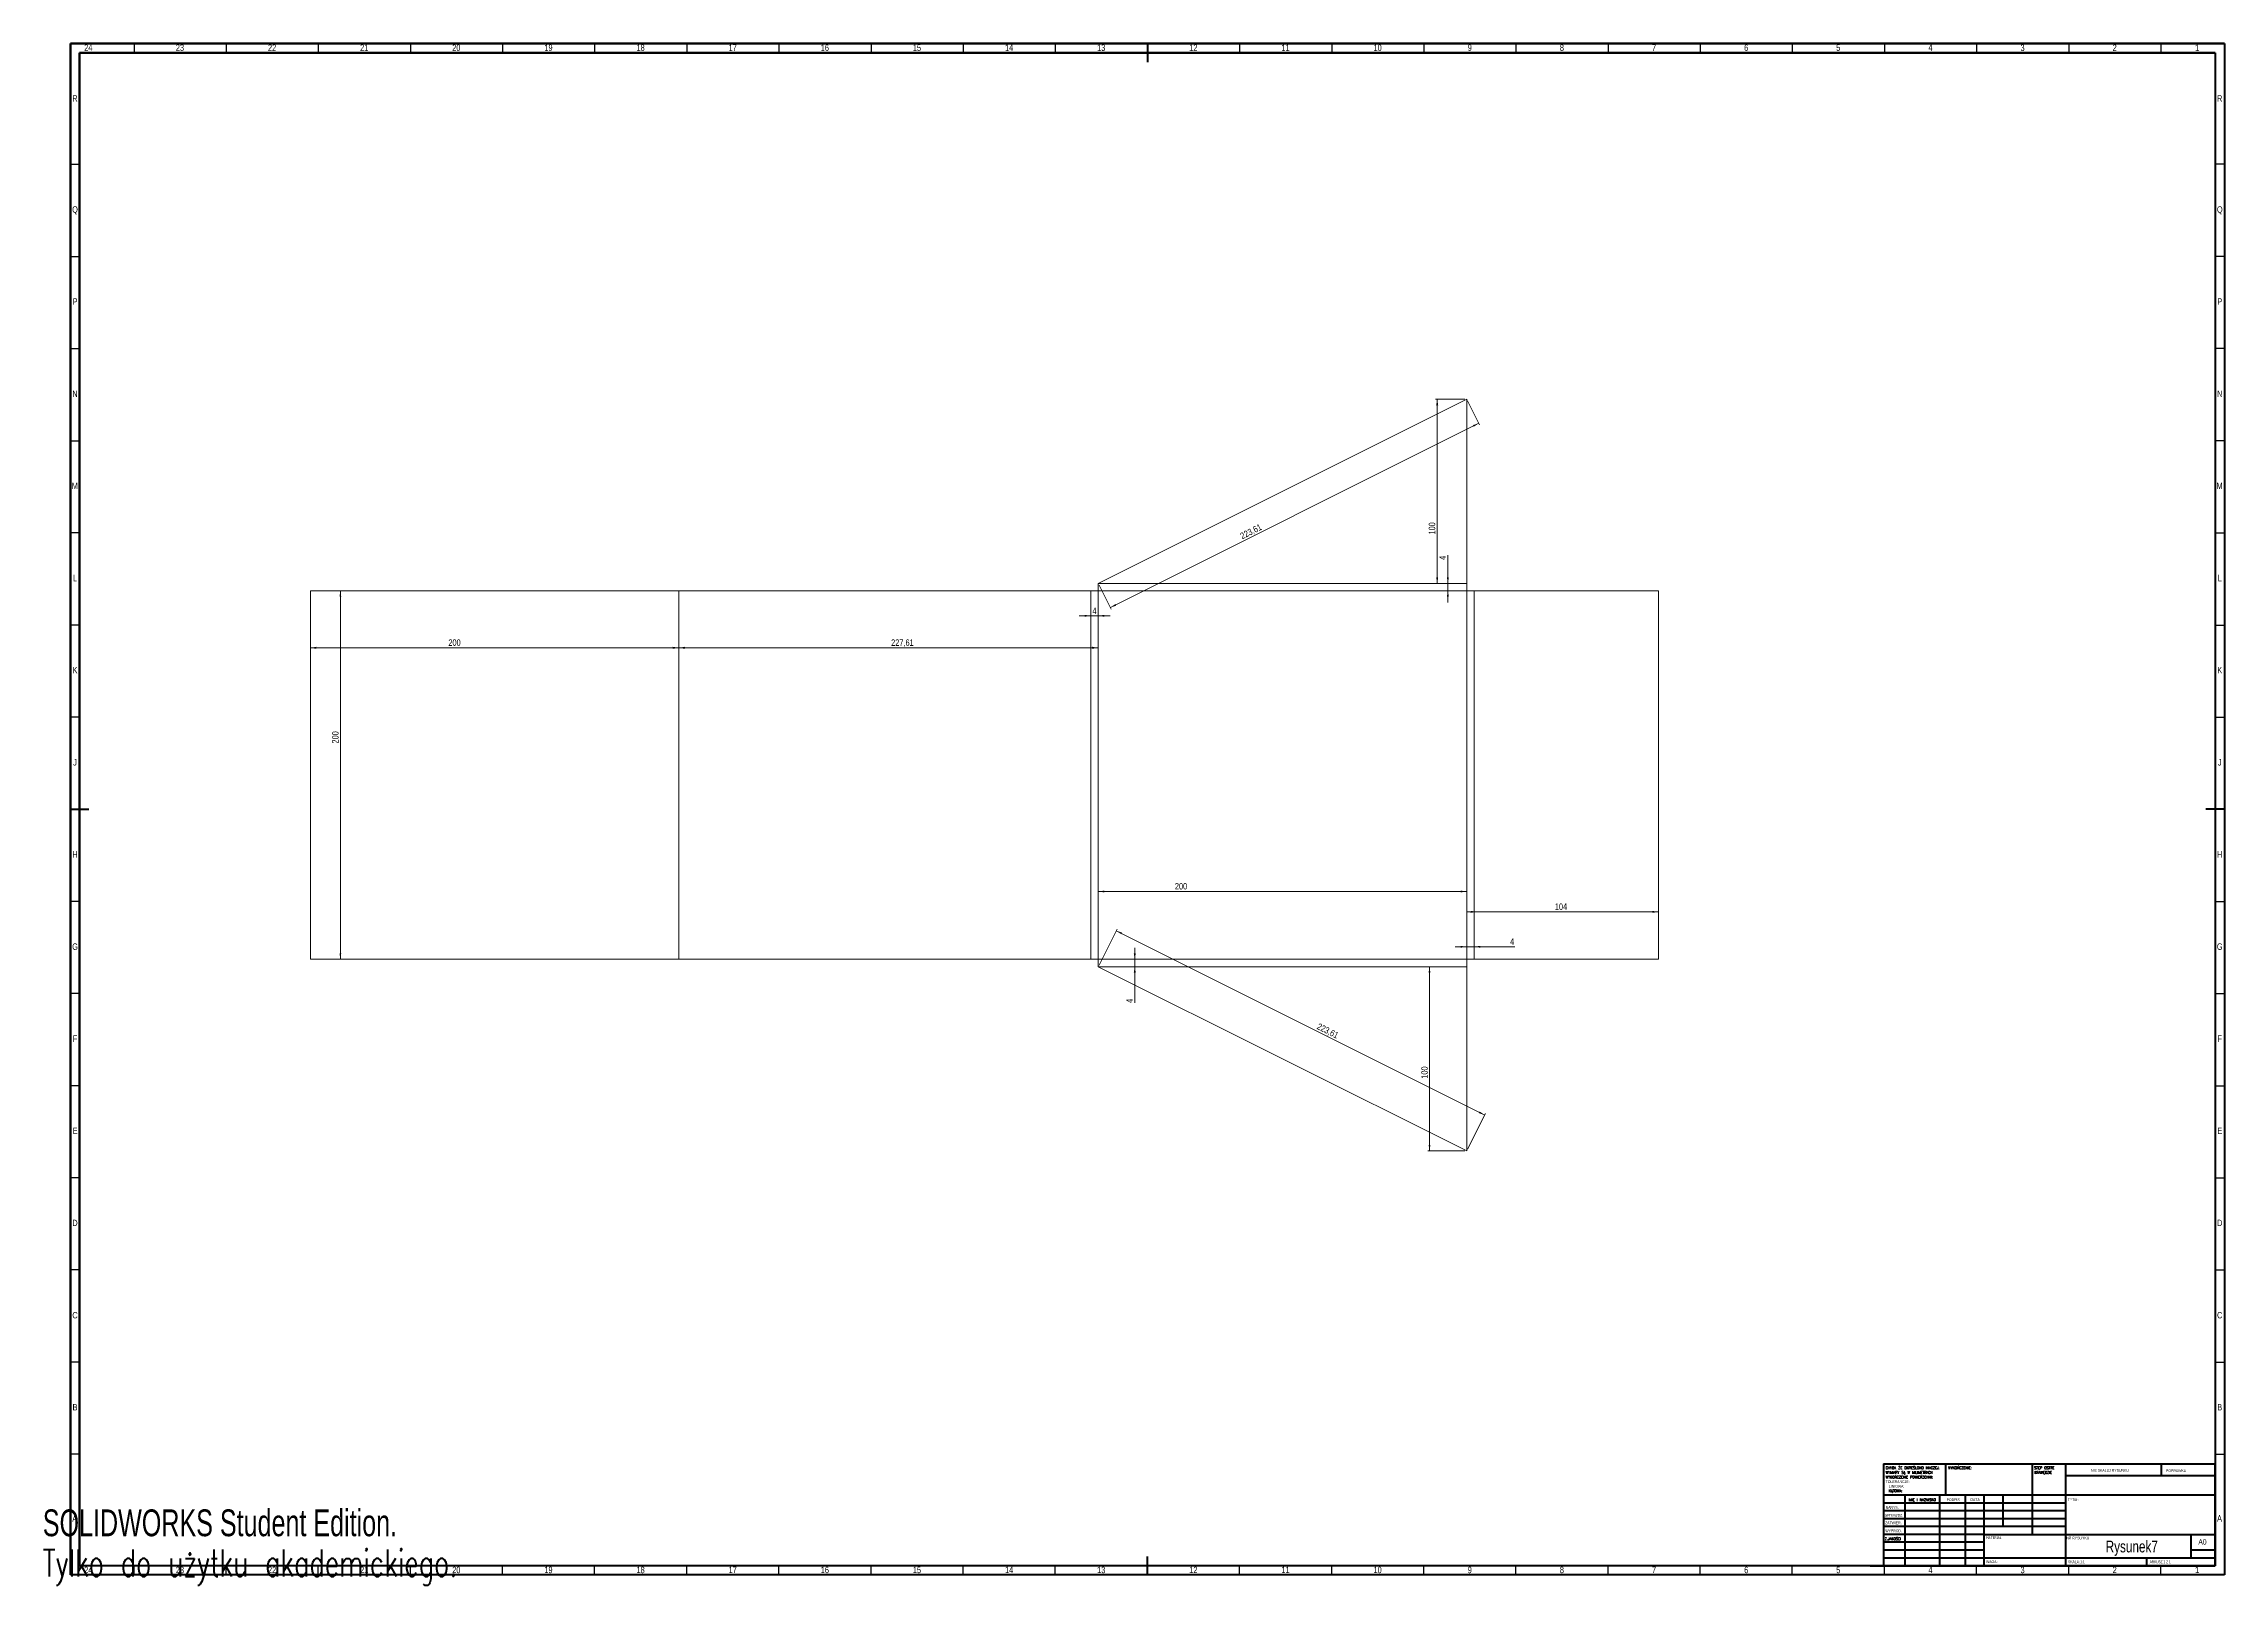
# Model space of a CAD drawing. Header units: millimetres. Extents: x 0 to 1184, y -1 to 836.
import ezdxf

# ---------------------------------------------------------------- set-up
doc = ezdxf.new("R2010")
doc.units = ezdxf.units.MM
doc.styles.add('SLDTEXTSTYLE0', font='TXT', dxfattribs={"width": 0.75})
doc.styles.add('SLDTEXTSTYLE1', font='TXT', dxfattribs={"width": 0.75, "bigfont": 'bigfont'})
doc.styles.add('SLDTEXTSTYLE2', font='TXT', dxfattribs={"width": 0.6875})
doc.styles.add('SLDTEXTSTYLE3', font='TXT', dxfattribs={"width": 0.7})
doc.styles.add('SLDTEXTSTYLE4', font='TXT', dxfattribs={"width": 0.7, "bigfont": 'bigfont'})
doc.dimstyles.new('SLDDIMSTYLE0', dxfattribs={"dimtxt": 3.5, "dimasz": 3.302, "dimexe": 0, "dimexo": 0.0625, "dimgap": 0.875, "dimtad": 1, "dimrnd": 1e-09, "dimzin": 12, "dimdsep": 46, "dimtxsty": 'SLDTEXTSTYLE0', "dimsah": 1, "dimcen": 0.09, "dimadec": 0, "dimazin": 3, "dimtfac": 1, "dimtofl": 0, "dimtmove": 0, "dimatfit": 3, "dimfxl": 0, "dimfrac": 2, "dimtolj": 1, "dimtzin": 12, "dimarcsym": 0})
doc.dimstyles.new('SLDDIMSTYLE1', dxfattribs={"dimtxt": 3.5, "dimasz": 3.302, "dimexe": 0, "dimexo": 0.0625, "dimgap": 0.875, "dimtad": 1, "dimrnd": 1e-09, "dimzin": 12, "dimdsep": 46, "dimtxsty": 'SLDTEXTSTYLE0', "dimsah": 1, "dimcen": 0.09, "dimadec": 0, "dimazin": 3, "dimtfac": 1, "dimtmove": 0, "dimatfit": 0, "dimfxl": 0, "dimfrac": 2, "dimtolj": 1, "dimtzin": 12, "dimarcsym": 0})

# ---------------------------------------------------------------- blocks, each defined once
blk = doc.blocks.new('_D')
at = {"color": 7, "linetype": 'Continuous', "lineweight": 0}
for p, q in [((146.2, 539.1), (162.5, 539.1)), ((161.5, 539.1), (161.5, 339.1)), ((146.2, 339.1), (162.5, 339.1))]:
    blk.add_line(p, q, dxfattribs=at)
for points in [[(161.5, 539.1), (161, 535.8), (162, 535.8)], [(161.5, 339.1), (162, 342.4), (161, 342.4)]]:
    blk.add_solid(points, dxfattribs=at)
at = {"color": 7, "linetype": 'Continuous', "lineweight": 0, "insert": (157, 456.2), "char_height": 3.5, "attachment_point": 1, "rotation": 90, "style": 'SLDTEXTSTYLE0'}
blk.add_mtext('200', dxfattribs=at)
blk = doc.blocks.new('_D_1')
at = {"color": 7, "linetype": 'Continuous', "lineweight": 0}
for p, q in [((771.8, 643.1), (755.8, 643.1)), ((756.8, 543.1), (756.8, 643.1)), ((771.8, 543.1), (755.8, 543.1))]:
    blk.add_line(p, q, dxfattribs=at)
for points in [[(756.8, 643.1), (756.2, 639.8), (757.3, 639.8)], [(756.8, 543.1), (757.3, 546.4), (756.2, 546.4)]]:
    blk.add_solid(points, dxfattribs=at)
at = {"color": 7, "linetype": 'Continuous', "lineweight": 0, "insert": (752.2, 569.6), "char_height": 3.5, "attachment_point": 1, "rotation": 90, "style": 'SLDTEXTSTYLE0'}
blk.add_mtext('100', dxfattribs=at)
blk = doc.blocks.new('_D_2')
at = {"color": 7, "linetype": 'Continuous', "lineweight": 0}
for p, q in [((771.8, 335.1), (751.6, 335.1)), ((752.6, 335.1), (752.6, 235.1)), ((771.8, 235.1), (751.6, 235.1))]:
    blk.add_line(p, q, dxfattribs=at)
for points in [[(752.6, 335.1), (752.1, 331.8), (753.1, 331.8)], [(752.6, 235.1), (753.1, 238.4), (752.1, 238.4)]]:
    blk.add_solid(points, dxfattribs=at)
at = {"color": 7, "linetype": 'Continuous', "lineweight": 0, "insert": (748.1, 274.3), "char_height": 3.5, "attachment_point": 1, "rotation": 90, "style": 'SLDTEXTSTYLE0'}
blk.add_mtext('100', dxfattribs=at)
blk = doc.blocks.new('_D_3')
at = {"color": 7, "linetype": 'Continuous', "lineweight": 0}
for p, q in [((572.8, 340.1), (572.8, 376.9)), ((572.8, 375.9), (772.8, 375.9)), ((772.8, 340.1), (772.8, 376.9))]:
    blk.add_line(p, q, dxfattribs=at)
for points in [[(572.8, 375.9), (576.1, 375.4), (576.1, 376.4)], [(772.8, 375.9), (769.5, 376.4), (769.5, 375.4)]]:
    blk.add_solid(points, dxfattribs=at)
at = {"color": 7, "linetype": 'Continuous', "lineweight": 0, "insert": (614.4, 380.5), "char_height": 3.5, "attachment_point": 1, "style": 'SLDTEXTSTYLE0'}
blk.add_mtext('200', dxfattribs=at)
blk = doc.blocks.new('_D_4')
at = {"color": 7, "linetype": 'Continuous', "lineweight": 0}
for p, q in [((762.6, 543.1), (762.6, 558.4)), ((771.8, 543.1), (761.6, 543.1)), ((771.8, 539.1), (761.6, 539.1)), ((762.6, 539.1), (762.6, 543.1)), ((762.6, 539.1), (762.6, 532.7))]:
    blk.add_line(p, q, dxfattribs=at)
for points in [[(762.6, 543.1), (763.1, 546.4), (762, 546.4)], [(762.6, 539.1), (762, 535.8), (763.1, 535.8)]]:
    blk.add_solid(points, dxfattribs=at)
at = {"color": 7, "linetype": 'Continuous', "lineweight": 0, "insert": (758, 555.8), "char_height": 3.5, "attachment_point": 1, "rotation": 90, "style": 'SLDTEXTSTYLE0'}
blk.add_mtext('4', dxfattribs=at)
blk = doc.blocks.new('_D_5')
at = {"color": 7, "linetype": 'Continuous', "lineweight": 0}
for p, q in [((568.8, 525.5), (562.5, 525.5)), ((572.8, 525.5), (568.8, 525.5)), ((572.8, 525.5), (579.2, 525.5))]:
    blk.add_line(p, q, dxfattribs=at)
for points in [[(568.8, 525.5), (565.5, 526), (565.5, 525)], [(572.8, 525.5), (576.1, 525), (576.1, 526)]]:
    blk.add_solid(points, dxfattribs=at)
at = {"color": 7, "linetype": 'Continuous', "lineweight": 0, "insert": (569.7, 530), "char_height": 3.5, "attachment_point": 1, "style": 'SLDTEXTSTYLE0'}
blk.add_mtext('4', dxfattribs=at)
blk = doc.blocks.new('_D_6')
at = {"color": 7, "linetype": 'Continuous', "lineweight": 0}
for p, q in [((772.8, 345.9), (766.5, 345.9)), ((772.8, 345.9), (776.8, 345.9)), ((776.8, 345.9), (798.9, 345.9))]:
    blk.add_line(p, q, dxfattribs=at)
for points in [[(772.8, 345.9), (769.5, 346.4), (769.5, 345.4)], [(776.8, 345.9), (780.1, 345.4), (780.1, 346.4)]]:
    blk.add_solid(points, dxfattribs=at)
at = {"color": 7, "linetype": 'Continuous', "lineweight": 0, "insert": (796.3, 350.4), "char_height": 3.5, "attachment_point": 1, "style": 'SLDTEXTSTYLE0'}
blk.add_mtext('4', dxfattribs=at)
blk = doc.blocks.new('_D_7')
at = {"color": 7, "linetype": 'Continuous', "lineweight": 0}
for p, q in [((592.6, 339.1), (592.6, 345.4)), ((573.8, 339.1), (593.6, 339.1)), ((573.8, 335.1), (593.6, 335.1)), ((592.6, 339.1), (592.6, 335.1)), ((592.6, 335.1), (592.6, 315.4))]:
    blk.add_line(p, q, dxfattribs=at)
for points in [[(592.6, 339.1), (593.2, 342.4), (592.1, 342.4)], [(592.6, 335.1), (592.1, 331.8), (593.2, 331.8)]]:
    blk.add_solid(points, dxfattribs=at)
at = {"color": 7, "linetype": 'Continuous', "lineweight": 0, "insert": (588.1, 315.4), "char_height": 3.5, "attachment_point": 1, "rotation": 90, "style": 'SLDTEXTSTYLE0'}
blk.add_mtext('4', dxfattribs=at)
blk = doc.blocks.new('_D_8')
at = {"color": 7, "linetype": 'Continuous', "lineweight": 0}
for p, q in [((772.8, 340.1), (772.8, 365.8)), ((772.8, 364.8), (876.8, 364.8)), ((876.8, 340.1), (876.8, 365.8))]:
    blk.add_line(p, q, dxfattribs=at)
for points in [[(772.8, 364.8), (776.1, 364.3), (776.1, 365.4)], [(876.8, 364.8), (873.5, 365.4), (873.5, 364.3)]]:
    blk.add_solid(points, dxfattribs=at)
at = {"color": 7, "linetype": 'Continuous', "lineweight": 0, "insert": (820.6, 369.4), "char_height": 3.5, "attachment_point": 1, "style": 'SLDTEXTSTYLE0'}
blk.add_mtext('104', dxfattribs=at)
blk = doc.blocks.new('_D_9')
at = {"color": 7, "linetype": 'Continuous', "lineweight": 0}
for p, q in [((145.2, 538.1), (145.2, 507.1)), ((345.2, 538.1), (345.2, 507.1)), ((145.2, 508.1), (345.2, 508.1))]:
    blk.add_line(p, q, dxfattribs=at)
for points in [[(145.2, 508.1), (148.5, 507.6), (148.5, 508.7)], [(345.2, 508.1), (341.9, 508.7), (341.9, 507.6)]]:
    blk.add_solid(points, dxfattribs=at)
at = {"color": 7, "linetype": 'Continuous', "lineweight": 0, "insert": (220.1, 512.7), "char_height": 3.5, "attachment_point": 1, "style": 'SLDTEXTSTYLE0'}
blk.add_mtext('200', dxfattribs=at)
blk = doc.blocks.new('_D_10')
at = {"color": 7, "linetype": 'Continuous', "lineweight": 0}
for p, q in [((773.3, 642.2), (779.8, 629.1)), ((779.4, 630), (579.4, 530)), ((573.3, 542.2), (579.8, 529.1))]:
    blk.add_line(p, q, dxfattribs=at)
for points in [[(779.4, 630), (776.2, 629), (776.6, 628.1)], [(579.4, 530), (582.5, 531), (582.1, 531.9)]]:
    blk.add_solid(points, dxfattribs=at)
at = {"color": 7, "linetype": 'Continuous', "lineweight": 0, "insert": (649.4, 570.1), "char_height": 3.5, "attachment_point": 1, "rotation": 26.5651, "style": 'SLDTEXTSTYLE0'}
blk.add_mtext('223,61', dxfattribs=at)
blk = doc.blocks.new('_D_11')
at = {"color": 7, "linetype": 'Continuous', "lineweight": 0}
for p, q in [((345.2, 538.1), (345.2, 507.1)), ((572.8, 538.1), (572.8, 507.1)), ((345.2, 508.1), (572.8, 508.1))]:
    blk.add_line(p, q, dxfattribs=at)
for points in [[(345.2, 508.1), (348.5, 507.6), (348.5, 508.7)], [(572.8, 508.1), (569.5, 508.7), (569.5, 507.6)]]:
    blk.add_solid(points, dxfattribs=at)
at = {"color": 7, "linetype": 'Continuous', "lineweight": 0, "insert": (460.4, 512.7), "char_height": 3.5, "attachment_point": 1, "style": 'SLDTEXTSTYLE0'}
blk.add_mtext('227,61', dxfattribs=at)
blk = doc.blocks.new('_D_12')
at = {"color": 7, "linetype": 'Continuous', "lineweight": 0}
for p, q in [((573.3, 336), (583, 355.5)), ((782.6, 254.6), (582.6, 354.6)), ((773.3, 236), (783, 255.5))]:
    blk.add_line(p, q, dxfattribs=at)
for points in [[(582.6, 354.6), (585.3, 352.7), (585.7, 353.6)], [(782.6, 254.6), (779.8, 256.5), (779.4, 255.6)]]:
    blk.add_solid(points, dxfattribs=at)
at = {"color": 7, "linetype": 'Continuous', "lineweight": 0, "insert": (692.7, 304.6), "char_height": 3.5, "attachment_point": 1, "rotation": 333.4349, "style": 'SLDTEXTSTYLE0'}
blk.add_mtext('223,61', dxfattribs=at)
blk = doc.blocks.new('SW_NOTE_0')
at = {"color": 0, "linetype": 'Continuous', "lineweight": 0, "char_height": 1.5, "attachment_point": 1}
for s, insert, style in [('CHYBA ŻE OKREŚLONO INACZEJ:', (0, 1.9), 'SLDTEXTSTYLE1'), ('TOLERANCJE:', (0, -5.6), 'SLDTEXTSTYLE0'), ('WYMIARY SĄ W MILIMETRACH', (0, -0.6), 'SLDTEXTSTYLE1'), ('WYKOŃCZENIE POWIERZCHNI:', (0, -3.1), 'SLDTEXTSTYLE1'), ('LINIOWA:', (1.7, -8.1), 'SLDTEXTSTYLE0'), ('KĄTOWA:', (1.7, -10.6), 'SLDTEXTSTYLE1')]:
    blk.add_mtext(s, dxfattribs=dict(at, insert=insert, style=style))
blk = doc.blocks.new('SW_NOTE_1')
at = {"color": 0, "linetype": 'Continuous', "lineweight": 0, "char_height": 1.5, "attachment_point": 1, "style": 'SLDTEXTSTYLE1'}
for s, insert in [('STĘP OSTRE', (0, 1.9)), ('KRAWĘDZIE', (0, -0.6))]:
    blk.add_mtext(s, dxfattribs=dict(at, insert=insert))

msp = doc.modelspace()

# ---------------------------------------------------------------- linework, layer by layer
at = {"color": 7, "linetype": 'Continuous', "lineweight": 60}
for p, q in [((15, 836), (1184, 836)), ((15, 5), (15, 836)), ((15, 836), (15, 5)), ((1184, 836), (15, 836)), ((20, 831), (1179, 831)), ((20, 10), (20, 831)), ((20, 831), (20, 10)), ((1179, 831), (20, 831)), ((599.5, 836), (599.5, 826)), ((599.5, 836), (599.5, 826)), ((1179, 831), (1179, 10)), ((1184, 836), (1184, 5)), ((15, 420.5), (25, 420.5)), ((15, 420.5), (25, 420.5)), ((1184, 420.5), (1174, 420.5)), ((1179, 10), (1179, 65.25)), ((1179, 65.25), (1179, 10)), ((599.5, 5), (599.5, 15)), ((1184, 5), (15, 5)), ((1179, 10), (20, 10)), ((991.8, 10), (1179, 10))]:
    msp.add_line(p, q, dxfattribs=at)
at = {"color": 7, "linetype": 'Continuous', "lineweight": 30}
for p, q in [((49.5, 836), (49.5, 831)), ((99.5, 836), (99.5, 831)), ((149.5, 836), (149.5, 831)), ((199.5, 836), (199.5, 831)), ((249.5, 836), (249.5, 831)), ((299.5, 836), (299.5, 831)), ((349.5, 836), (349.5, 831)), ((399.5, 836), (399.5, 831)), ((449.5, 836), (449.5, 831)), ((499.5, 836), (499.5, 831)), ((549.5, 836), (549.5, 831)), ((649.5, 836), (649.5, 831)), ((699.5, 836), (699.5, 831)), ((749.5, 836), (749.5, 831)), ((799.5, 836), (799.5, 831)), ((849.5, 836), (849.5, 831)), ((899.5, 836), (899.5, 831)), ((949.5, 836), (949.5, 831)), ((999.6, 836), (999.6, 831)), ((1049.5, 836), (1049.5, 831)), ((1099.5, 836), (1099.5, 831)), ((1149.5, 836), (1149.5, 831)), ((15, 770.5), (20, 770.5)), ((1184, 770.5), (1179, 770.5)), ((15, 720.5), (20, 720.5)), ((1184, 720.5), (1179, 720.5)), ((15, 670.5), (20, 670.5)), ((1184, 670.5), (1179, 670.5)), ((15, 620.5), (20, 620.5)), ((1184, 620.5), (1179, 620.5)), ((20, 570.5), (15, 570.5)), ((1179, 570.5), (1184, 570.5)), ((20, 520.5), (15, 520.5)), ((1179, 520.5), (1184, 520.5)), ((20, 470.5), (15, 470.5)), ((1179, 470.5), (1184, 470.5)), ((20, 370.5), (15, 370.5)), ((1179, 370.5), (1184, 370.5)), ((20, 320.5), (15, 320.5)), ((1179, 320.5), (1184, 320.5)), ((20, 270.5), (15, 270.5)), ((1179, 270.5), (1184, 270.5)), ((20, 220.5), (15, 220.5)), ((1179, 220.5), (1184, 220.5)), ((20, 170.5), (15, 170.5)), ((1179, 170.5), (1184, 170.5)), ((20, 120.5), (15, 120.5)), ((1179, 120.5), (1184, 120.5)), ((20, 70.5), (15, 70.5)), ((1179, 70.5), (1184, 70.5)), ((49.5, 5), (49.5, 10)), ((99.5, 5), (99.5, 10)), ((149.5, 5), (149.5, 10)), ((199.5, 5), (199.5, 10)), ((249.5, 5), (249.5, 10)), ((299.5, 5), (299.5, 10)), ((349.5, 5), (349.5, 10)), ((399.5, 5), (399.5, 10)), ((449.5, 5), (449.5, 10)), ((499.5, 5), (499.5, 10)), ((549.5, 5), (549.5, 10)), ((649.5, 5), (649.5, 10)), ((699.5, 5), (699.5, 10)), ((749.5, 5), (749.5, 10)), ((799.5, 5), (799.5, 10)), ((849.5, 5), (849.5, 10)), ((899.5, 5), (899.5, 10)), ((949.5, 5), (949.5, 10)), ((999.6, 5), (999.6, 10)), ((1049.5, 5), (1049.5, 10)), ((1099.5, 5), (1099.5, 10)), ((1149.5, 5), (1149.5, 10))]:
    msp.add_line(p, q, dxfattribs=at)
at = {"color": 7, "linetype": 'Continuous', "lineweight": 0}
for p, q in [((772.806, 643.091), (572.806, 543.091)), ((772.806, 543.091), (772.806, 643.091)), ((145.196, 539.091), (345.196, 539.091)), ((145.196, 539.091), (145.196, 339.091)), ((345.196, 539.091), (345.196, 339.091)), ((345.196, 539.091), (572.806, 539.091)), ((345.196, 539.091), (345.196, 339.091)), ((572.806, 539.091), (568.806, 539.091)), ((568.806, 539.091), (568.806, 339.091)), ((572.806, 539.091), (572.806, 543.091)), ((572.806, 543.091), (772.806, 543.091)), ((572.806, 539.091), (572.806, 339.091)), ((572.806, 539.091), (772.806, 539.091)), ((572.806, 539.091), (572.806, 339.091)), ((572.806, 539.091), (772.806, 539.091)), ((572.806, 539.091), (572.806, 339.091)), ((772.806, 539.091), (772.806, 543.091)), ((772.806, 539.091), (772.806, 339.091)), ((772.806, 539.091), (876.806, 539.091)), ((772.806, 539.091), (772.806, 339.091)), ((772.806, 539.091), (776.806, 539.091)), ((772.806, 539.091), (772.806, 339.091)), ((776.806, 539.091), (776.806, 339.091)), ((876.806, 539.091), (876.806, 339.091)), ((145.196, 339.091), (345.196, 339.091)), ((345.196, 339.091), (572.806, 339.091)), ((572.806, 339.091), (568.806, 339.091)), ((572.806, 339.091), (772.806, 339.091)), ((572.806, 339.091), (772.806, 339.091)), ((572.806, 339.091), (572.806, 335.091)), ((572.806, 335.091), (772.806, 335.091)), ((772.806, 235.091), (572.806, 335.091)), ((772.806, 339.091), (876.806, 339.091)), ((772.806, 339.091), (772.806, 335.091)), ((772.806, 339.091), (776.806, 339.091)), ((772.806, 335.091), (772.806, 235.091))]:
    msp.add_line(p, q, dxfattribs=at)
at = {"color": 7, "linetype": 'Continuous', "lineweight": 40}
for p, q in [((999, 65.25), (1179, 65.25)), ((999, 65.25), (999, 10)), ((1032.8, 48.25), (1032.8, 65.25)), ((1079.6, 65.25), (1079.6, 27)), ((1097.8, 65.25), (1097.8, 10)), ((1149.8, 58.875), (1149.8, 65.25)), ((1179, 48.25), (999, 48.25)), ((1010.564, 48.25), (1010.564, 10)), ((1029.442, 48.25), (1029.442, 10)), ((1043.399, 48.25), (1043.399, 10)), ((1053.6, 10), (1053.6, 48.25)), ((1064, 31.25), (1064, 48.25)), ((1179, 58.875), (1097.8, 58.875)), ((1097.8, 44), (999, 44)), ((1097.8, 39.75), (999, 39.75)), ((1097.8, 35.5), (999, 35.5)), ((1097.8, 31.25), (999, 31.25)), ((1053.6, 27), (999, 27)), ((1053.6, 27), (1179, 27)), ((1166, 14.25), (1166, 27)), ((1053.6, 22.75), (999, 22.75)), ((1053.6, 18.5), (999, 18.5)), ((999, 14.25), (1179, 14.25)), ((1142, 10), (1142, 14.25)), ((1179, 18.5), (1166, 18.5))]:
    msp.add_line(p, q, dxfattribs=at)

# ---------------------------------------------------------------- block references
at = {"color": 7, "linetype": 'Continuous', "lineweight": 0}
for name, p in [('SW_NOTE_0', (1000.182, 61.987)), ('SW_NOTE_1', (1080.821, 61.987))]:
    msp.add_blockref(name, p, dxfattribs=at)

# ---------------------------------------------------------------- texts
for s, insert, char_height, attachment_point, style in [('24', (24.68, 835.544), 3.5, 2, 'SLDTEXTSTYLE0'), ('23', (74.43, 835.544), 3.5, 2, 'SLDTEXTSTYLE0'), ('22', (124.43, 835.544), 3.5, 2, 'SLDTEXTSTYLE0'), ('21', (174.43, 835.544), 3.5, 2, 'SLDTEXTSTYLE0'), ('20', (224.43, 835.544), 3.5, 2, 'SLDTEXTSTYLE0'), ('19', (274.43, 835.544), 3.5, 2, 'SLDTEXTSTYLE0'), ('18', (324.43, 835.544), 3.5, 2, 'SLDTEXTSTYLE0'), ('17', (374.43, 835.544), 3.5, 2, 'SLDTEXTSTYLE0'), ('16', (424.43, 835.544), 3.5, 2, 'SLDTEXTSTYLE0'), ('15', (474.43, 835.544), 3.5, 2, 'SLDTEXTSTYLE0'), ('14', (524.43, 835.544), 3.5, 2, 'SLDTEXTSTYLE0'), ('13', (574.43, 835.544), 3.5, 2, 'SLDTEXTSTYLE0'), ('12', (624.43, 835.544), 3.5, 2, 'SLDTEXTSTYLE0'), ('11', (674.43, 835.544), 3.5, 2, 'SLDTEXTSTYLE0'), ('10', (724.43, 835.544), 3.5, 2, 'SLDTEXTSTYLE0'), ('9', (774.465, 835.544), 3.5, 2, 'SLDTEXTSTYLE0'), ('8', (824.465, 835.544), 3.5, 2, 'SLDTEXTSTYLE0'), ('7', (874.465, 835.544), 3.5, 2, 'SLDTEXTSTYLE0'), ('6', (924.465, 835.544), 3.5, 2, 'SLDTEXTSTYLE0'), ('5', (974.465, 835.544), 3.5, 2, 'SLDTEXTSTYLE0'), ('4', (1024.465, 835.544), 3.5, 2, 'SLDTEXTSTYLE0'), ('3', (1074.465, 835.544), 3.5, 2, 'SLDTEXTSTYLE0'), ('2', (1124.465, 835.544), 3.5, 2, 'SLDTEXTSTYLE0'), ('1', (1169.215, 835.544), 3.5, 2, 'SLDTEXTSTYLE0'), ('R', (17.45, 807.985), 3.5, 2, 'SLDTEXTSTYLE0'), ('R', (1181.45, 807.985), 3.5, 2, 'SLDTEXTSTYLE0'), ('Q', (17.491, 747.735), 3.5, 2, 'SLDTEXTSTYLE0'), ('Q', (1181.491, 747.735), 3.5, 2, 'SLDTEXTSTYLE0'), ('P', (17.487, 697.794), 3.5, 2, 'SLDTEXTSTYLE0'), ('P', (1181.487, 697.794), 3.5, 2, 'SLDTEXTSTYLE0'), ('N', (17.47, 647.735), 3.5, 2, 'SLDTEXTSTYLE0'), ('N', (1181.47, 647.735), 3.5, 2, 'SLDTEXTSTYLE0'), ('M', (17.38, 597.794), 3.5, 2, 'SLDTEXTSTYLE0'), ('M', (1181.38, 597.794), 3.5, 2, 'SLDTEXTSTYLE0'), ('L', (17.462, 547.735), 3.5, 2, 'SLDTEXTSTYLE0'), ('L', (1181.462, 547.735), 3.5, 2, 'SLDTEXTSTYLE0'), ('K', (17.489, 497.794), 3.5, 2, 'SLDTEXTSTYLE0'), ('K', (1181.489, 497.794), 3.5, 2, 'SLDTEXTSTYLE0'), ('J', (17.468, 447.735), 3.5, 2, 'SLDTEXTSTYLE0'), ('J', (1181.468, 447.735), 3.5, 2, 'SLDTEXTSTYLE0'), ('H', (17.491, 397.794), 3.5, 2, 'SLDTEXTSTYLE0'), ('H', (1181.491, 397.794), 3.5, 2, 'SLDTEXTSTYLE0'), ('G', (17.489, 347.735), 3.5, 2, 'SLDTEXTSTYLE0'), ('G', (1181.489, 347.735), 3.5, 2, 'SLDTEXTSTYLE0'), ('F', (17.464, 297.794), 3.5, 2, 'SLDTEXTSTYLE0'), ('F', (1181.464, 297.794), 3.5, 2, 'SLDTEXTSTYLE0'), ('E', (17.506, 247.735), 3.5, 2, 'SLDTEXTSTYLE0'), ('E', (1181.506, 247.735), 3.5, 2, 'SLDTEXTSTYLE0'), ('D', (17.46, 197.794), 3.5, 2, 'SLDTEXTSTYLE0'), ('D', (1181.46, 197.794), 3.5, 2, 'SLDTEXTSTYLE0'), ('C', (17.464, 147.735), 3.5, 2, 'SLDTEXTSTYLE0'), ('C', (1181.464, 147.735), 3.5, 2, 'SLDTEXTSTYLE0'), ('B', (17.473, 97.794), 3.5, 2, 'SLDTEXTSTYLE0'), ('B', (1181.473, 97.794), 3.5, 2, 'SLDTEXTSTYLE0'), ('WYKOŃCZENIE:', (1034.123, 63.921), 1.5, 1, 'SLDTEXTSTYLE1'), ('NIE SKALUJ RYSUNKU', (1111.615, 62.533), 1.5, 1, 'SLDTEXTSTYLE0'), ('POPRAWKA', (1152.328, 62.335), 1.5, 1, 'SLDTEXTSTYLE0'), ('A', (17.36, 37.485), 3.5, 2, 'SLDTEXTSTYLE0'), ('SPRAWDZ.', (999.735, 38.162), 1.5, 1, 'SLDTEXTSTYLE0'), ('NARYS.', (1000.182, 42.385), 1.5, 1, 'SLDTEXTSTYLE0'), ('IMIĘ I NAZWISKO', (1012.617, 46.576), 1.5, 1, 'SLDTEXTSTYLE1'), ('PODPIS', (1033.268, 46.576), 1.5, 1, 'SLDTEXTSTYLE0'), ('DATA', (1046.215, 46.576), 1.5, 1, 'SLDTEXTSTYLE0'), ('TYTUŁ:', (1099.079, 46.576), 1.5, 1, 'SLDTEXTSTYLE1'), ('A', (1181.36, 37.485), 3.5, 2, 'SLDTEXTSTYLE0'), ('Z.JAKOŚCI', (999.669, 25.35), 1.5, 1, 'SLDTEXTSTYLE1'), ('ZATWIER.', (999.839, 34.066), 1.5, 1, 'SLDTEXTSTYLE0'), ('WYPROD.', (999.99, 29.716), 1.5, 1, 'SLDTEXTSTYLE0'), ('MATERIAŁ:', (1054.646, 25.986), 1.5, 1, 'SLDTEXTSTYLE1'), ('NR RYSUNKU', (1098.209, 25.843), 1.5, 1, 'SLDTEXTSTYLE0'), ('Rysunek7', (1133.738, 23.607), 6.35, 2, 'SLDTEXTSTYLE0'), ('A0', (1169.871, 24.406), 2.9104, 1, 'SLDTEXTSTYLE0'), ('WAGA:', (1054.618, 12.949), 1.4986, 1, 'SLDTEXTSTYLE0'), ('SKALA:1:1', (1099.074, 12.9), 1.5, 1, 'SLDTEXTSTYLE0'), ('ARKUSZ 1 Z 1', (1143.478, 12.9), 1.5, 1, 'SLDTEXTSTYLE2'), ('24', (24.68, 9.485), 3.5, 2, 'SLDTEXTSTYLE0'), ('23', (74.43, 9.485), 3.5, 2, 'SLDTEXTSTYLE0'), ('22', (124.43, 9.485), 3.5, 2, 'SLDTEXTSTYLE0'), ('21', (174.43, 9.485), 3.5, 2, 'SLDTEXTSTYLE0'), ('20', (224.43, 9.485), 3.5, 2, 'SLDTEXTSTYLE0'), ('19', (274.43, 9.485), 3.5, 2, 'SLDTEXTSTYLE0'), ('18', (324.43, 9.485), 3.5, 2, 'SLDTEXTSTYLE0'), ('17', (374.43, 9.485), 3.5, 2, 'SLDTEXTSTYLE0'), ('16', (424.43, 9.485), 3.5, 2, 'SLDTEXTSTYLE0'), ('15', (474.43, 9.485), 3.5, 2, 'SLDTEXTSTYLE0'), ('14', (524.43, 9.485), 3.5, 2, 'SLDTEXTSTYLE0'), ('13', (574.43, 9.485), 3.5, 2, 'SLDTEXTSTYLE0'), ('12', (624.43, 9.485), 3.5, 2, 'SLDTEXTSTYLE0'), ('11', (674.43, 9.485), 3.5, 2, 'SLDTEXTSTYLE0'), ('10', (724.43, 9.485), 3.5, 2, 'SLDTEXTSTYLE0'), ('9', (774.465, 9.485), 3.5, 2, 'SLDTEXTSTYLE0'), ('8', (824.465, 9.485), 3.5, 2, 'SLDTEXTSTYLE0'), ('7', (874.465, 9.485), 3.5, 2, 'SLDTEXTSTYLE0'), ('6', (924.465, 9.485), 3.5, 2, 'SLDTEXTSTYLE0'), ('5', (974.465, 9.485), 3.5, 2, 'SLDTEXTSTYLE0'), ('4', (1024.465, 9.485), 3.5, 2, 'SLDTEXTSTYLE0'), ('3', (1074.465, 9.485), 3.5, 2, 'SLDTEXTSTYLE0'), ('2', (1124.465, 9.485), 3.5, 2, 'SLDTEXTSTYLE0'), ('1', (1169.215, 9.485), 3.5, 2, 'SLDTEXTSTYLE0')]:
    msp.add_mtext(s, dxfattribs=dict(at, insert=insert, char_height=char_height, attachment_point=attachment_point, style=style))
at = {"color": 7, "linetype": 'Continuous', "char_height": 14.5493, "attachment_point": 1}
for s, insert, style in [('SOLIDWORKS Student Edition.', (0, 40.579), 'SLDTEXTSTYLE3'), ('Tylko do użytku akademickiego.', (0, 18.755), 'SLDTEXTSTYLE4')]:
    msp.add_mtext(s, dxfattribs=dict(at, insert=insert, style=style))

# ---------------------------------------------------------------- dimensions: what is measured, and where the dimension line sits
at = {"color": 7, "linetype": 'Continuous', "lineweight": 0}
for base, p1, p2, angle, dimstyle, picture, middle in [((579.359, 529.984), (772.806, 643.091), (572.806, 543.091), 26.565051, 'SLDDIMSTYLE0', '_D_10', (657.82, 569.215)), ((756.757, 643.091), (772.806, 543.091), (772.806, 643.091), 90, 'SLDDIMSTYLE0', '_D_1', (756.757, 573.51)), ((762.555, 543.091), (772.806, 539.091), (772.806, 543.091), 90, 'SLDDIMSTYLE1', '_D_4', (762.555, 557.057)), ((161.509, 339.091), (145.196, 539.091), (145.196, 339.091), 90, 'SLDDIMSTYLE0', '_D', (161.509, 460.042)), ((772.806, 375.939), (572.806, 339.091), (772.806, 339.091), 0, 'SLDDIMSTYLE0', '_D_3', (618.299, 375.939)), ((582.556, 354.592), (772.806, 235.091), (572.806, 335.091), 333.434949, 'SLDDIMSTYLE0', '_D_12', (697.012, 297.364)), ((592.644, 335.091), (572.806, 339.091), (572.806, 335.091), 90, 'SLDDIMSTYLE1', '_D_7', (592.644, 316.686)), ((752.593, 235.091), (772.806, 335.091), (772.806, 235.091), 90, 'SLDDIMSTYLE0', '_D_2', (752.593, 278.145))]:
    dim = msp.add_linear_dim(base=base, p1=p1, p2=p2, angle=angle, dimstyle=dimstyle, dxfattribs=at)
    dim.commit()
    dim.dimension.update_dxf_attribs({"geometry": picture, "text_midpoint": middle, "dimtype": 160})
for base, p1, p2, dimstyle, picture, middle in [((345.196, 508.143), (145.196, 539.091), (345.196, 539.091), 'SLDDIMSTYLE0', '_D_9', (223.967, 508.143)), ((572.806, 508.143), (345.196, 539.091), (572.806, 539.091), 'SLDDIMSTYLE0', '_D_11', (467.545, 508.143)), ((568.806, 525.536), (572.806, 539.091), (568.806, 539.091), 'SLDDIMSTYLE1', '_D_5', (570.977, 525.536)), ((876.806, 364.845), (772.806, 339.091), (876.806, 339.091), 'SLDDIMSTYLE0', '_D_8', (824.474, 364.845)), ((776.806, 345.932), (772.806, 339.091), (776.806, 339.091), 'SLDDIMSTYLE1', '_D_6', (797.603, 345.932))]:
    dim = msp.add_linear_dim(base=base, p1=p1, p2=p2, dimstyle=dimstyle, dxfattribs=at)
    dim.commit()
    dim.dimension.update_dxf_attribs({"geometry": picture, "text_midpoint": middle, "dimtype": 160})

doc.saveas('drawing.dxf')
